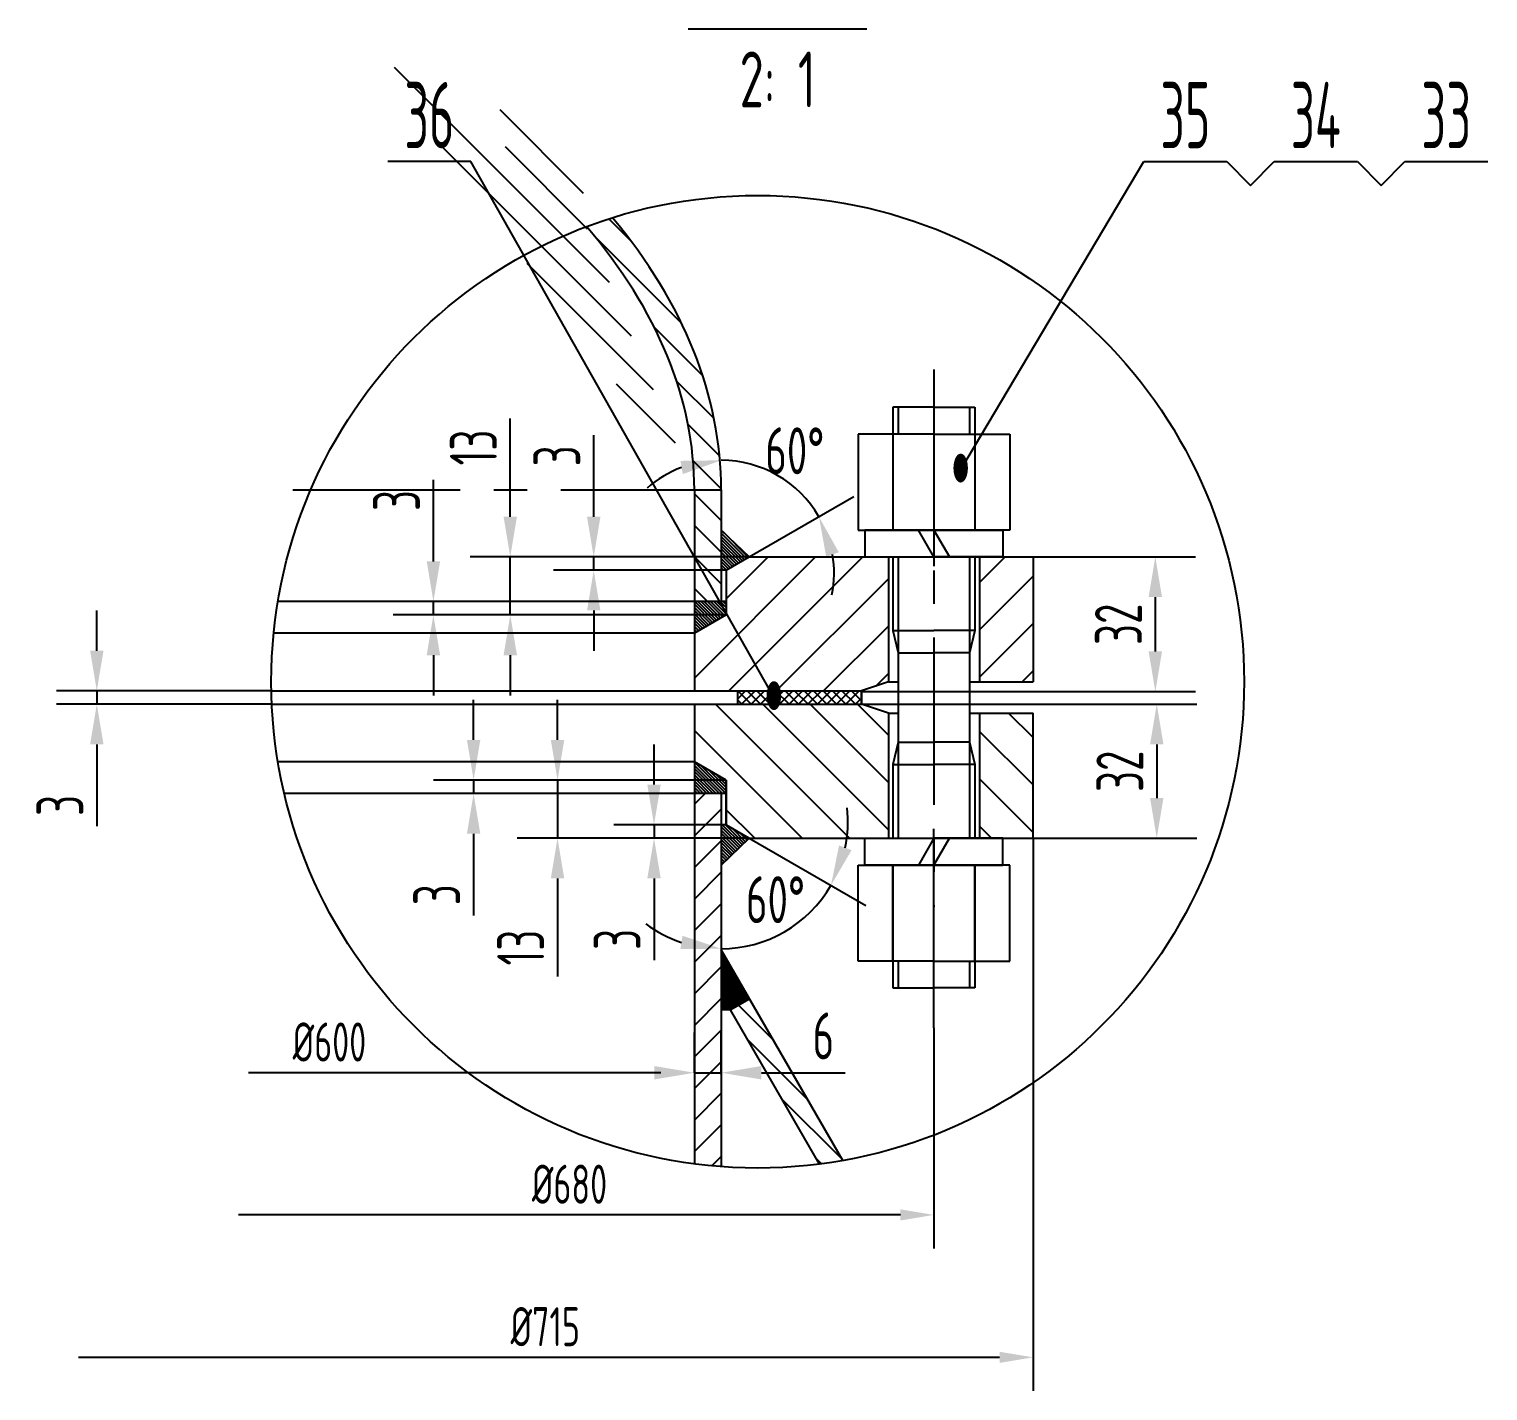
# Model space of a CAD drawing. Extents: x 0 to 3564, y 0 to 5046.
# Drawn here: x 1506 to 2160, y 3097 to 3707 of the extents above; entities that cross this region are included whole.
import ezdxf
from ezdxf.enums import TextEntityAlignment as Align

# ---------------------------------------------------------------- set-up
doc = ezdxf.new("R2010")
doc.units = 0
doc.header["$LTSCALE"] = 60
doc.linetypes.add('G', pattern=[2, 1.25, -0.25, 0.25, -0.25])
doc.layers.get('0').update_dxf_attribs({"linetype": 'CONTINUOUS'})
doc.layers.get('DEFPOINTS').update_dxf_attribs({"linetype": 'CONTINUOUS'})
for name, color, linetype in [('01', 7, 'CONTINUOUS'), ('02', 1, 'CONTINUOUS'), ('05', 4, 'G'), ('08', 1, 'CONTINUOUS'), ('10', 1, 'CONTINUOUS'), ('11', 3, 'CONTINUOUS')]:
    doc.layers.add(name, color=color, linetype=linetype)
doc.styles.get("Standard").update_dxf_attribs({"font": 'isocp', "width": 0.707, "bigfont": 'intecad.shx'})
doc.dimstyles.new('INTE', dxfattribs={"dimscale": 6, "dimtxt": 3.5, "dimasz": 3, "dimexe": 3, "dimexo": 0, "dimgap": 1, "dimtad": 1, "dimdec": 3, "dimtxsty": 'STANDARD', "dimcen": 0, "dimclrd": 1, "dimclre": 1, "dimclrt": 3, "dimaunit": 1, "dimazin": 3, "dimtfac": 1, "dimtdec": 4, "dimtmove": 0, "dimatfit": 3, "dimtzin": 0})
doc.dimstyles.new('INTE$2', dxfattribs={"dimscale": 6, "dimtxt": 3.5, "dimasz": 3, "dimexe": 3, "dimexo": 0, "dimgap": 1, "dimtad": 1, "dimtih": 1, "dimtoh": 1, "dimdec": 3, "dimtxsty": 'STANDARD', "dimcen": 0, "dimclrd": 1, "dimclre": 1, "dimclrt": 3, "dimaunit": 1, "dimazin": 3, "dimtfac": 1, "dimtdec": 4, "dimtmove": 0, "dimatfit": 3, "dimtzin": 0})
pattern_1 = [(135, (0, 0), (-0.70710678, -0.70710678), [])]

# ---------------------------------------------------------------- blocks, each defined once
blk = doc.blocks.new('*D82')
at = {"color": 1, "linetype": 'BYBLOCK'}
for p, q in [((1879.15, 3404.74), (2029.32, 3404.74)), ((2011.32, 3386.74), (2011.32, 3362.74)), ((1955.95, 3344.74), (2029.32, 3344.74))]:
    blk.add_line(p, q, dxfattribs=at)
for points in [[(2008.32, 3386.74), (2014.32, 3386.74), (2011.32, 3404.74)], [(2008.32, 3362.74), (2014.32, 3362.74), (2011.32, 3344.74)]]:
    blk.add_solid(points, dxfattribs=at)
at = {"layer": 'DEFPOINTS', "color": 0, "linetype": 'BYBLOCK'}
for p in [(1879.15, 3404.74), (1955.95, 3344.74), (2011.32, 3344.74)]:
    blk.add_point(p, dxfattribs=at)
at = {"color": 3, "linetype": 'BYBLOCK', "insert": (1994.82, 3374.74), "char_height": 21, "attachment_point": 5, "rotation": 90}
blk.add_mtext('32', dxfattribs=at)
blk = doc.blocks.new('*D83')
at = {"color": 1, "linetype": 'BYBLOCK'}
for p, q in [((1955.95, 3470.74), (2028.68, 3470.74)), ((2010.68, 3452.74), (2010.68, 3428.39)), ((1879.15, 3410.39), (2028.68, 3410.39))]:
    blk.add_line(p, q, dxfattribs=at)
for points in [[(2007.68, 3452.74), (2013.68, 3452.74), (2010.68, 3470.74)], [(2007.68, 3428.39), (2013.68, 3428.39), (2010.68, 3410.39)]]:
    blk.add_solid(points, dxfattribs=at)
at = {"layer": 'DEFPOINTS', "color": 0, "linetype": 'BYBLOCK'}
for p in [(1955.95, 3470.74), (1879.15, 3410.39), (2010.68, 3410.39)]:
    blk.add_point(p, dxfattribs=at)
at = {"color": 3, "linetype": 'BYBLOCK', "insert": (1994.17, 3440.57), "char_height": 21, "attachment_point": 5, "rotation": 90}
blk.add_mtext('32', dxfattribs=at)
blk = doc.blocks.new('*D84')
at = {"color": 1, "linetype": 'BYBLOCK'}
for p, q in [((1536.73, 3565.26), (1536.73, 3583.26)), ((1614.88, 3547.26), (1518.73, 3547.26)), ((1536.73, 3547.26), (1536.73, 3541.26)), ((1614.88, 3541.26), (1518.73, 3541.26)), ((1536.73, 3523.26), (1536.73, 3486.7))]:
    blk.add_line(p, q, dxfattribs=at)
for points in [[(1533.73, 3565.26), (1539.73, 3565.26), (1536.73, 3547.26)], [(1533.73, 3523.26), (1539.73, 3523.26), (1536.73, 3541.26)]]:
    blk.add_solid(points, dxfattribs=at)
at = {"layer": 'DEFPOINTS', "color": 0, "linetype": 'BYBLOCK'}
for p in [(1614.88, 3547.26), (1536.73, 3541.26), (1614.88, 3541.26)]:
    blk.add_point(p, dxfattribs=at)
at = {"color": 3, "linetype": 'BYBLOCK', "insert": (1520.23, 3495.98), "char_height": 21, "attachment_point": 5, "rotation": 90}
blk.add_mtext('3', dxfattribs=at)
blk = doc.blocks.new('*D85')
at = {"color": 1, "linetype": 'BYBLOCK'}
for p, q in [((1804.41, 3376.22), (1804.41, 3394.22)), ((1816.3, 3375.52), (1816.3, 3394.22)), ((1786.41, 3376.22), (1768.41, 3376.22)), ((1804.41, 3376.22), (1816.3, 3376.22)), ((1834.3, 3376.22), (1871.86, 3376.22))]:
    blk.add_line(p, q, dxfattribs=at)
for points in [[(1786.41, 3379.22), (1786.41, 3373.22), (1804.41, 3376.22)], [(1834.3, 3379.22), (1834.3, 3373.22), (1816.3, 3376.22)]]:
    blk.add_solid(points, dxfattribs=at)
at = {"layer": 'DEFPOINTS', "color": 0, "linetype": 'BYBLOCK'}
for p in [(1804.41, 3376.22), (1816.3, 3376.22), (1816.3, 3375.52)]:
    blk.add_point(p, dxfattribs=at)
at = {"color": 3, "linetype": 'BYBLOCK', "insert": (1862.08, 3392.72), "char_height": 21, "attachment_point": 5}
blk.add_mtext('6', dxfattribs=at)
blk = doc.blocks.new('*D137')
at = {"color": 1, "linetype": 'BYBLOCK'}
for p, q in [((1743.02, 3388.76), (1743.02, 3406.76)), ((1818.51, 3370.76), (1725.02, 3370.76)), ((1743.02, 3370.76), (1743.02, 3344.74)), ((1828.89, 3344.74), (1725.02, 3344.74)), ((1743.02, 3326.74), (1743.02, 3282.76))]:
    blk.add_line(p, q, dxfattribs=at)
for points in [[(1740.02, 3388.76), (1746.02, 3388.76), (1743.02, 3370.76)], [(1740.02, 3326.74), (1746.02, 3326.74), (1743.02, 3344.74)]]:
    blk.add_solid(points, dxfattribs=at)
at = {"layer": 'DEFPOINTS', "color": 0, "linetype": 'BYBLOCK'}
for p in [(1818.51, 3370.76), (1743.02, 3344.74), (1828.89, 3344.74)]:
    blk.add_point(p, dxfattribs=at)
at = {"color": 3, "linetype": 'BYBLOCK', "insert": (1726.52, 3295.75), "char_height": 21, "attachment_point": 5, "rotation": 90}
blk.add_mtext('13', dxfattribs=at)
blk = doc.blocks.new('*D138')
at = {"color": 1, "linetype": 'BYBLOCK'}
for p, q in [((1705.45, 3388.76), (1705.45, 3406.76)), ((1739.59, 3370.76), (1687.45, 3370.76)), ((1705.45, 3370.76), (1705.45, 3364.74)), ((1804.3, 3364.74), (1687.45, 3364.74)), ((1705.45, 3346.74), (1705.45, 3310.19))]:
    blk.add_line(p, q, dxfattribs=at)
for points in [[(1702.45, 3388.76), (1708.45, 3388.76), (1705.45, 3370.76)], [(1702.45, 3346.74), (1708.45, 3346.74), (1705.45, 3364.74)]]:
    blk.add_solid(points, dxfattribs=at)
at = {"layer": 'DEFPOINTS', "color": 0, "linetype": 'BYBLOCK'}
for p in [(1739.59, 3370.76), (1705.45, 3364.74), (1804.3, 3364.74)]:
    blk.add_point(p, dxfattribs=at)
at = {"color": 3, "linetype": 'BYBLOCK', "insert": (1688.95, 3319.46), "char_height": 21, "attachment_point": 5, "rotation": 90}
blk.add_mtext('3', dxfattribs=at)
blk = doc.blocks.new('*D139')
at = {"color": 1, "linetype": 'BYBLOCK'}
for p, q in [((1786.23, 3368.74), (1786.23, 3386.74)), ((1816.3, 3350.74), (1768.23, 3350.74)), ((1786.23, 3350.74), (1786.23, 3344.74)), ((1816.3, 3344.74), (1768.23, 3344.74)), ((1786.23, 3326.74), (1786.23, 3290.19))]:
    blk.add_line(p, q, dxfattribs=at)
for points in [[(1783.23, 3368.74), (1789.23, 3368.74), (1786.23, 3350.74)], [(1783.23, 3326.74), (1789.23, 3326.74), (1786.23, 3344.74)]]:
    blk.add_solid(points, dxfattribs=at)
at = {"layer": 'DEFPOINTS', "color": 0, "linetype": 'BYBLOCK'}
for p in [(1816.3, 3350.74), (1786.23, 3344.74), (1816.3, 3344.74)]:
    blk.add_point(p, dxfattribs=at)
at = {"color": 3, "linetype": 'BYBLOCK', "insert": (1769.73, 3299.46), "char_height": 21, "attachment_point": 5, "rotation": 90}
blk.add_mtext('3', dxfattribs=at)
blk = doc.blocks.new('*D140')
at = {"color": 1, "linetype": 'BYBLOCK'}
blk.add_line((1828.89, 3344.74), (1881.05, 3314.63), dxfattribs=at)
for start, end in [(348.24484, 6.48968), (270, 330), (233.51032, 251.75516)]:
    blk.add_arc((1816.3, 3352.01), 56.77, start, end, dxfattribs=at)
for points in [[(1874.67, 3339.38), (1869.07, 3341.52), (1865.46, 3323.63)], [(1799, 3301.06), (1798.05, 3295.14), (1816.3, 3295.24)]]:
    blk.add_solid(points, dxfattribs=at)
at = {"layer": 'DEFPOINTS', "color": 0, "linetype": 'BYBLOCK'}
for p in [(1816.3, 3364.74), (1818.5, 3350.74), (1828.89, 3344.74), (1852.78, 3308.53), (1816.3, 3197.62)]:
    blk.add_point(p, dxfattribs=at)
at = {"color": 3, "linetype": 'BYBLOCK', "insert": (1840.62, 3317.22), "char_height": 21, "attachment_point": 5}
blk.add_mtext('60°', dxfattribs=at)
blk = doc.blocks.new('*D144')
at = {"color": 1, "linetype": 'BYBLOCK'}
for p, q in [((1687.45, 3468.74), (1687.45, 3505.29)), ((1804.3, 3450.74), (1669.45, 3450.74)), ((1687.45, 3444.72), (1687.45, 3450.74)), ((1739.59, 3444.72), (1669.45, 3444.72)), ((1687.45, 3426.72), (1687.45, 3408.72))]:
    blk.add_line(p, q, dxfattribs=at)
for points in [[(1684.45, 3468.74), (1690.45, 3468.74), (1687.45, 3450.74)], [(1684.45, 3426.72), (1690.45, 3426.72), (1687.45, 3444.72)]]:
    blk.add_solid(points, dxfattribs=at)
at = {"layer": 'DEFPOINTS', "color": 0, "linetype": 'BYBLOCK'}
for p in [(1687.45, 3450.74), (1804.3, 3450.74), (1739.59, 3444.72)]:
    blk.add_point(p, dxfattribs=at)
at = {"color": 3, "linetype": 'BYBLOCK', "insert": (1670.95, 3496.02), "char_height": 21, "attachment_point": 5, "rotation": 90}
blk.add_mtext('3', dxfattribs=at)
blk = doc.blocks.new('*D143')
at = {"color": 1, "linetype": 'BYBLOCK'}
for p, q in [((1721.86, 3488.74), (1721.86, 3532.72)), ((1828.89, 3470.74), (1703.86, 3470.74)), ((1721.86, 3444.72), (1721.86, 3470.74)), ((1818.51, 3444.72), (1703.86, 3444.72)), ((1721.86, 3426.72), (1721.86, 3408.72))]:
    blk.add_line(p, q, dxfattribs=at)
for points in [[(1718.86, 3488.74), (1724.86, 3488.74), (1721.86, 3470.74)], [(1718.86, 3426.72), (1724.86, 3426.72), (1721.86, 3444.72)]]:
    blk.add_solid(points, dxfattribs=at)
at = {"layer": 'DEFPOINTS', "color": 0, "linetype": 'BYBLOCK'}
for p in [(1721.86, 3470.74), (1828.89, 3470.74), (1818.51, 3444.72)]:
    blk.add_point(p, dxfattribs=at)
at = {"color": 3, "linetype": 'BYBLOCK', "insert": (1705.36, 3519.73), "char_height": 21, "attachment_point": 5, "rotation": 90}
blk.add_mtext('13', dxfattribs=at)
blk = doc.blocks.new('*D145')
at = {"color": 1, "linetype": 'BYBLOCK'}
for p, q in [((1759.23, 3488.74), (1759.23, 3525.29)), ((1816.3, 3470.74), (1741.23, 3470.74)), ((1759.23, 3464.74), (1759.23, 3470.74)), ((1816.3, 3464.74), (1741.23, 3464.74)), ((1759.23, 3446.74), (1759.23, 3428.74))]:
    blk.add_line(p, q, dxfattribs=at)
for points in [[(1756.23, 3488.74), (1762.23, 3488.74), (1759.23, 3470.74)], [(1756.23, 3446.74), (1762.23, 3446.74), (1759.23, 3464.74)]]:
    blk.add_solid(points, dxfattribs=at)
at = {"layer": 'DEFPOINTS', "color": 0, "linetype": 'BYBLOCK'}
for p in [(1759.23, 3470.74), (1816.3, 3470.74), (1816.3, 3464.74)]:
    blk.add_point(p, dxfattribs=at)
at = {"color": 3, "linetype": 'BYBLOCK', "insert": (1742.73, 3516.02), "char_height": 21, "attachment_point": 5, "rotation": 90}
blk.add_mtext('3', dxfattribs=at)
blk = doc.blocks.new('*D146')
at = {"color": 1, "linetype": 'BYBLOCK'}
blk.add_line((1828.89, 3470.74), (1875.65, 3497.73), dxfattribs=at)
for start, end in [(30, 90), (110.51746, 131.03491), (348.96509, 9.48254)]:
    blk.add_arc((1816.3, 3463.47), 50.54, start, end, dxfattribs=at)
for points in [[(1798.05, 3513.75), (1799.12, 3507.84), (1816.3, 3514)], [(1863.32, 3470.78), (1868.96, 3472.81), (1860.06, 3488.73)]]:
    blk.add_solid(points, dxfattribs=at)
at = {"layer": 'DEFPOINTS', "color": 0, "linetype": 'BYBLOCK'}
for p in [(1816.3, 3617.86), (1833.58, 3510.95), (1828.89, 3470.74), (1818.5, 3464.74), (1816.3, 3450.74)]:
    blk.add_point(p, dxfattribs=at)
at = {"color": 3, "linetype": 'BYBLOCK', "insert": (1849.27, 3518.26), "char_height": 21, "attachment_point": 5}
blk.add_mtext('60°', dxfattribs=at)

msp = doc.modelspace()

# ---------------------------------------------------------------- hatches: boundary and pattern name
at = {"layer": '10'}
h = msp.add_hatch(dxfattribs=at)
h.set_pattern_fill('_U', color=256, scale=10, angle=135, style=0, pattern_type=0)
h.set_pattern_definition([(135, (0, 0), (-7.071068, -7.071068), [])])
edge = h.paths.add_edge_path()
edge.add_ellipse((1204.29568, 3500.73896), major_axis=(612, 0), ratio=0.509803922, start_angle=0, end_angle=23.00447765)
edge.add_arc((1832.64239, 3414.80354), 217.7967, 107.36866812, 110.60506726)
edge.add_ellipse((1204.29568, 3500.73896), major_axis=(600, 0), ratio=0.5, start_angle=0, end_angle=23.14721208, ccw=False)
edge.add_line((1804.29568, 3500.73896), (1816.29568, 3500.73896))
h.paths.add_polyline_path([(1804.29568, 3470.93144), (1815.72081, 3450.73896), (1816.29568, 3450.73896), (1816.29568, 3500.73896), (1804.29568, 3500.73896)])
h.paths.add_polyline_path([(1804.29568, 3470.93144), (1804.29568, 3450.73896), (1815.72081, 3450.73896)], flags=17)
h = msp.add_hatch(dxfattribs=at)
h.set_pattern_fill('_U', color=256, angle=135, style=0, pattern_type=0)
h.set_pattern_definition(pattern_1)
h.paths.add_polyline_path([(1816.29568, 3482.73896), (1816.29568, 3464.738), (1818.49777, 3464.738), (1828.89174, 3470.73896)])
h.paths.add_polyline_path([(1828.89174, 3344.73896), (1818.49777, 3350.73992), (1816.29568, 3350.73992), (1816.29568, 3332.73896)])
h = msp.add_hatch(dxfattribs=at)
h.set_pattern_fill('_U', color=256, scale=15, angle=45, style=0, pattern_type=0)
h.set_pattern_definition([(45, (0, 0), (-10.6066, 10.6066), [])])
h.paths.add_polyline_path([(1891.14568, 3470.73896), (1880.64568, 3470.73896), (1828.89174, 3470.73896), (1818.49777, 3464.738), (1818.50533, 3445.8177), (1838.35328, 3410.73896), (1879.14568, 3410.73896), (1891.14568, 3414.73896)])
h.paths.add_polyline_path([(1818.50533, 3445.8177), (1818.50576, 3444.72102), (1804.29568, 3436.51682), (1804.29568, 3410.73896), (1838.35328, 3410.73896)])
h.paths.add_polyline_path([(1931.94568, 3414.73896), (1955.94568, 3414.73896), (1955.94568, 3470.73896), (1931.94568, 3470.73896)])
h.paths.add_polyline_path([(1834.60203, 3401.15171), (1845.98028, 3401.15171), (1845.98028, 3415.92094), (1834.60203, 3415.92094)], flags=9)
h = msp.add_hatch(dxfattribs=at)
h.set_pattern_fill('_U', color=256, angle=135, style=0, pattern_type=0)
h.set_pattern_definition(pattern_1)
h.paths.add_polyline_path([(1815.72081, 3450.73896), (1804.29568, 3450.73896), (1804.29568, 3441.75747), (1804.29568, 3436.51682), (1818.50576, 3444.72102), (1818.50533, 3445.8177)])
h.paths.add_polyline_path([(1818.50336, 3450.73896), (1815.72081, 3450.73896), (1818.50533, 3445.8177)], flags=17)
h = msp.add_hatch(dxfattribs=at)
h.set_pattern_fill('_U', color=256, scale=15, angle=135, style=0, pattern_type=0)
h.set_pattern_definition([(135, (0, 0), (-10.6066, -10.6066), [])])
h.paths.add_polyline_path([(1818.5353, 3370.73986), (1818.54329, 3350.71364), (1828.89174, 3344.73896), (1891.14568, 3344.73896), (1891.14568, 3400.73896), (1879.14568, 3404.73896), (1818.54568, 3404.73896), (1804.29568, 3404.73896), (1804.29568, 3378.96111)])
h.paths.add_polyline_path([(1931.94568, 3344.73896), (1942.44568, 3344.73896), (1955.94568, 3344.73896), (1955.94568, 3400.73896), (1931.94568, 3400.73896)])
h.paths.add_polyline_path([(1834.60203, 3401.15171), (1845.98028, 3401.15171), (1845.98028, 3415.92094), (1834.60203, 3415.92094)], flags=9)
h = msp.add_hatch(dxfattribs=at)
h.set_pattern_fill('_U', color=256, scale=3, angle=135, style=0, double=1, pattern_type=0)
h.set_pattern_definition([(135, (-9.4725, 479.444), (-2.1213203, -2.1213203), []), (225, (-9.4725, 479.444), (2.1213203, -2.1213203), [])])
h.paths.add_polyline_path([(1876.89568, 3404.73896), (1879.14568, 3404.73896), (1879.14568, 3410.73896), (1823.54568, 3410.73896), (1823.54568, 3404.73896)])
h = msp.add_hatch(dxfattribs=at)
h.set_pattern_fill('_U', color=256, angle=135, style=0, pattern_type=0)
h.set_pattern_definition(pattern_1)
h.paths.add_polyline_path([(1804.29568, 3378.96111), (1804.29568, 3364.73896), (1818.50336, 3364.73896), (1818.50576, 3370.75691)])
h = msp.add_hatch(dxfattribs=at)
h.set_pattern_fill('_U', color=256, scale=10, angle=45, style=0, pattern_type=0)
h.set_pattern_definition([(45, (0, 0), (-7.071068, 7.071068), [])])
h.paths.add_polyline_path([(1816.29568, 3364.73896), (1804.29568, 3364.73896), (1804.29568, 3198.85942, 0.013850109), (1816.29568, 3197.62117)])
h = msp.add_hatch(dxfattribs=at)
h.set_pattern_fill('_U', color=256, scale=0.2, angle=135, style=0, pattern_type=0)
h.set_pattern_definition([(135, (-9.47247, 479.44402), (-0.141421356, -0.141421356), [])])
h.paths.add_polyline_path([(1816.29568, 3267.81076), (1820.29568, 3267.81076), (1828.95593, 3272.81076), (1816.29568, 3294.73896)])
h = msp.add_hatch(dxfattribs=at)
h.set_pattern_fill('_U', color=256, scale=8, angle=135, style=0, pattern_type=0)
h.set_pattern_definition([(135, (-636.725, 469.8945), (-5.656854, -5.656854), [])])
h.paths.add_polyline_path([(1828.95593, 3272.81076), (1820.29568, 3267.81076), (1860.1662, 3198.75299, 0.012324366), (1870.77865, 3200.37168)])

# ---------------------------------------------------------------- linework, layer by layer
at = {"color": 1, "linetype": 'BYBLOCK'}
for p, q in [((1804.29568, 3460.64935), (1804.29568, 3441.75747)), ((1955.94568, 3344.73896), (1955.94568, 3097.24225)), ((1911.54568, 3259.75664), (1911.54568, 3161.03395)), ((1789.29568, 3239.72003), (1604.60582, 3239.72003)), ((1804.29568, 3244.74238), (1804.29568, 3224.72003)), ((1896.54568, 3176.03395), (1600.24112, 3176.03395)), ((1940.94568, 3112.24225), (1528.5451, 3112.24225))]:
    msp.add_line(p, q, dxfattribs=at)
for points in [[(1789.29568, 3242.22003), (1789.29568, 3237.22003), (1804.29568, 3239.72003)], [(1896.54568, 3178.53395), (1896.54568, 3173.53395), (1911.54568, 3176.03395)], [(1940.94568, 3114.74225), (1940.94568, 3109.74225), (1955.94568, 3112.24225)]]:
    msp.add_solid(points, dxfattribs=at)
at = {"layer": '01'}
for p, q in [((1881.56663, 3707.09879), (1801.56663, 3707.09879)), ((1911.54568, 3537.73896), (1893.14568, 3537.73896)), ((1893.14568, 3537.73896), (1893.14568, 3525.73896)), ((1911.54568, 3537.73896), (1929.94568, 3537.73896)), ((1929.94568, 3537.73896), (1929.94568, 3525.73896)), ((1911.54568, 3525.73896), (1877.59568, 3525.73896)), ((1877.59568, 3525.73896), (1877.59568, 3482.73896)), ((1893.14568, 3525.73896), (1893.14568, 3482.73896)), ((1911.54568, 3525.73896), (1945.49568, 3525.73896)), ((1929.94568, 3525.73896), (1929.94568, 3482.73896)), ((1945.49568, 3525.73896), (1945.49568, 3482.73896)), ((1877.59568, 3482.73896), (1911.54568, 3482.73896)), ((1911.54568, 3482.73896), (1880.64568, 3482.73896)), ((1880.64568, 3482.73896), (1880.64568, 3470.73896)), ((1911.54568, 3470.73896), (1904.61747, 3482.73896)), ((1945.49568, 3482.73896), (1911.54568, 3482.73896)), ((1911.54568, 3482.73896), (1942.44568, 3482.73896)), ((1911.54568, 3482.73896), (1918.47388, 3470.73896)), ((1942.44568, 3482.73896), (1942.44568, 3470.73896)), ((1880.64568, 3470.73896), (1911.54568, 3470.73896)), ((1893.14568, 3470.73896), (1893.14568, 3437.73896)), ((1942.44568, 3470.73896), (1911.54568, 3470.73896)), ((1929.94568, 3470.73896), (1929.94568, 3437.73896)), ((1893.14568, 3437.73896), (1911.54568, 3437.73896)), ((1893.14568, 3437.73896), (1895.54568, 3427.73896)), ((1929.94568, 3437.73896), (1911.54568, 3437.73896)), ((1929.94568, 3437.73896), (1927.54568, 3427.73896)), ((1895.54568, 3427.73896), (1911.54568, 3427.73896)), ((1895.54568, 3427.73896), (1895.54568, 3387.73896)), ((1927.54568, 3427.73896), (1911.54568, 3427.73896)), ((1927.54568, 3427.73896), (1927.54568, 3387.73896)), ((1895.54568, 3387.73896), (1893.14568, 3377.73896)), ((1895.54568, 3387.73896), (1911.54568, 3387.73896)), ((1927.54568, 3387.73896), (1911.54568, 3387.73896)), ((1927.54568, 3387.73896), (1929.94568, 3377.73896)), ((1893.14568, 3377.73896), (1911.54568, 3377.73896)), ((1893.14568, 3377.73896), (1893.14568, 3344.73896)), ((1929.94568, 3377.73896), (1911.54568, 3377.73896)), ((1929.94568, 3377.73896), (1929.94568, 3344.73896)), ((1880.64568, 3344.73896), (1911.54568, 3344.73896)), ((1880.64568, 3332.73896), (1880.64568, 3344.73896)), ((1911.54568, 3344.73896), (1904.61747, 3332.73896)), ((1942.44568, 3344.73896), (1911.54568, 3344.73896)), ((1911.54568, 3332.73896), (1918.47388, 3344.73896)), ((1942.44568, 3332.73896), (1942.44568, 3344.73896)), ((1877.59568, 3332.73896), (1911.54568, 3332.73896)), ((1877.59568, 3289.73896), (1877.59568, 3332.73896)), ((1911.54568, 3332.73896), (1880.64568, 3332.73896)), ((1893.14568, 3332.73896), (1893.14568, 3277.73896)), ((1893.14568, 3289.73896), (1893.14568, 3332.73896)), ((1911.54568, 3332.73896), (1942.44568, 3332.73896)), ((1945.49568, 3332.73896), (1911.54568, 3332.73896)), ((1929.94568, 3332.73896), (1929.94568, 3277.73896)), ((1929.94568, 3289.73896), (1929.94568, 3332.73896)), ((1945.49568, 3289.73896), (1945.49568, 3332.73896)), ((1911.54568, 3289.73896), (1877.59568, 3289.73896)), ((1911.54568, 3289.73896), (1945.49568, 3289.73896)), ((1893.14568, 3277.73896), (1911.54568, 3277.73896)), ((1929.94568, 3277.73896), (1911.54568, 3277.73896))]:
    msp.add_line(p, q, dxfattribs=at)
at = {"layer": '01', "color": 7, "linetype": 'CONTINUOUS'}
for p, q in [((1804.29568, 3500.73896), (1804.29568, 3410.73896)), ((1816.29568, 3500.73896), (1816.29568, 3450.73896)), ((1816.29568, 3482.73896), (1828.89174, 3470.73896)), ((1818.49777, 3464.738), (1828.89174, 3470.73896)), ((1828.89174, 3470.73896), (1955.94568, 3470.73896)), ((1891.14568, 3470.73896), (1891.14568, 3414.73896)), ((1931.94568, 3470.73896), (1931.94568, 3414.73896)), ((1955.94568, 3470.73896), (1955.94568, 3414.73896)), ((1818.49777, 3464.738), (1816.29568, 3464.738)), ((1818.49777, 3464.738), (1818.50576, 3444.72102)), ((1818.50336, 3450.73896), (1617.83074, 3450.73896)), ((1818.5353, 3444.73807), (1804.29568, 3436.51682)), ((1804.29568, 3436.51682), (1615.93075, 3436.51682)), ((1614.88363, 3410.73896), (1876.89568, 3410.73896)), ((1818.54568, 3410.73896), (1879.14568, 3410.73896)), ((1823.54568, 3410.73896), (1823.54568, 3404.73896)), ((1891.14568, 3414.73896), (1879.14568, 3410.73896)), ((1879.14568, 3410.73896), (1879.14568, 3404.73896)), ((1879.14568, 3404.73896), (1879.14568, 3410.73896)), ((1879.14568, 3410.73896), (1879.14568, 3404.73896)), ((1879.14568, 3404.73896), (1879.14568, 3410.73896)), ((1891.14568, 3414.73896), (1895.54568, 3414.73896)), ((1927.54568, 3414.73896), (1955.94568, 3414.73896)), ((1615.07837, 3404.73896), (1876.89568, 3404.73896)), ((1804.29568, 3404.73896), (1804.29568, 3198.85942)), ((1818.54568, 3404.73896), (1879.14568, 3404.73896)), ((1891.14568, 3400.73896), (1879.14568, 3404.73896)), ((1891.14568, 3400.73896), (1891.14568, 3344.73896)), ((1891.14568, 3400.73896), (1895.54568, 3400.73896)), ((1927.54568, 3400.73896), (1955.94568, 3400.73896)), ((1931.94568, 3400.73896), (1931.94568, 3344.73896)), ((1955.94568, 3344.73896), (1955.94568, 3400.73896)), ((1804.29568, 3378.96111), (1617.8152, 3378.96111)), ((1818.5353, 3370.73986), (1804.29568, 3378.96111)), ((1818.49777, 3350.73992), (1818.50576, 3370.75691)), ((1818.5353, 3370.73986), (1818.54329, 3350.71364)), ((1818.53769, 3364.73896), (1620.67792, 3364.73896)), ((1816.29568, 3364.73896), (1816.29568, 3197.62117)), ((1818.49777, 3350.73992), (1816.29568, 3350.73992)), ((1818.49777, 3350.73992), (1828.89174, 3344.73896)), ((1816.29568, 3332.73896), (1828.89174, 3344.73896)), ((1828.89174, 3344.73896), (1955.94568, 3344.73896)), ((1870.77865, 3200.37168), (1816.29568, 3294.73896)), ((1820.29568, 3267.81076), (1828.95593, 3272.81076)), ((1820.29568, 3267.81076), (1816.29568, 3267.81076)), ((1820.29568, 3267.81076), (1860.1662, 3198.75299))]:
    msp.add_line(p, q, dxfattribs=at)
for major_axis, ratio, end_param in [((600, 0), 0.5, 0.403995063), ((612, 0), 0.509803922, 0.401503878)]:
    msp.add_ellipse((1204.29568, 3500.73896), major_axis=major_axis, ratio=ratio, start_param=0, end_param=end_param, dxfattribs=at)
at = {"layer": '02'}
for p, q in [((1704.24499, 3647.75826), (1667.04499, 3647.75826)), ((1839.91874, 3407.97222), (1704.24499, 3647.75826)), ((1923.5324, 3509.89887), (2005.53872, 3647.75826)), ((2005.53872, 3647.75826), (2042.73872, 3647.75826)), ((2042.73872, 3647.75826), (2053.34533, 3637.15166)), ((2053.34533, 3637.15166), (2063.95193, 3647.75826)), ((2063.95193, 3647.75826), (2101.15193, 3647.75826)), ((2101.15193, 3647.75826), (2111.75853, 3637.15166)), ((2111.75853, 3637.15166), (2122.36513, 3647.75826)), ((2122.36513, 3647.75826), (2159.56513, 3647.75826)), ((1895.54568, 3537.73896), (1895.54568, 3525.73896)), ((1927.54568, 3537.73896), (1927.54568, 3525.73896)), ((1895.54568, 3470.73896), (1895.54568, 3427.73896)), ((1927.54568, 3470.73896), (1927.54568, 3427.73896)), ((1895.54568, 3387.73896), (1895.54568, 3344.73896)), ((1927.54568, 3387.73896), (1927.54568, 3344.73896)), ((1895.54568, 3289.73896), (1895.54568, 3277.73896)), ((1927.54568, 3289.73896), (1927.54568, 3277.73896))]:
    msp.add_line(p, q, dxfattribs=at)
msp.add_circle((1832.64239, 3414.80354), 217.7967, dxfattribs=at)
at = {"layer": '05', "color": 4, "linetype": 'G'}
for p, q in [((1911.54568, 3554.69468), (1911.54568, 3313.86293)), ((1624.44138, 3500.73896), (1816.29568, 3500.73896))]:
    msp.add_line(p, q, dxfattribs=at)
at = {"layer": '05'}
for p, q in [((1911.54568, 3527.84233), (1911.54568, 3480.6356)), ((1911.54568, 3486.93232), (1911.54568, 3466.54761)), ((1911.54568, 3328.54561), (1911.54568, 3348.93032)), ((1911.54568, 3259.75664), (1911.54568, 3334.84233))]:
    msp.add_line(p, q, dxfattribs=at)
at = {"layer": 'DEFPOINTS', "color": 0, "linetype": 'BYBLOCK'}
for p in [(1929.94568, 3537.73896), (1804.29568, 3354.82858), (1955.94568, 3344.73896), (1929.94568, 3277.73896), (1911.54568, 3259.75664), (1804.29568, 3244.74238)]:
    msp.add_point(p, dxfattribs=at)

# ---------------------------------------------------------------- texts
at = {"color": 3, "linetype": 'BYBLOCK', "char_height": 17.5, "attachment_point": 5}
for s, insert in [('%%C600', (1640.90485, 3253.47175)), ('%%C680', (1748.3934, 3189.78567)), ('%%C715', (1737.54539, 3125.99225))]:
    msp.add_mtext(s, dxfattribs=dict(at, insert=insert))
at = {"layer": '02', "width": 0.605172}
for p, p2 in [((1919.9324, 3503.89887), (1927.1324, 3503.89887)), ((1836.31874, 3401.97222), (1843.51874, 3401.97222))]:
    msp.add_text('●', height=12, dxfattribs=at).set_placement(p, p2, align=Align.FIT)
at = {"layer": '11', "width": 0.707}
msp.add_text('2: 1', height=25, dxfattribs=at).set_placement((1841.56663, 3672.09879), align=Align.CENTER)
at = {"layer": '11'}
for s, width, p, p2 in [('36', 0.578293, (1674.48499, 3653.75826), (1696.80499, 3653.75826)), ('35', 0.581958, (2012.97872, 3653.75826), (2035.29872, 3653.75826)), ('34', 0.556706, (2071.39193, 3653.75826), (2093.71193, 3653.75826)), ('33', 0.581958, (2129.80513, 3653.75826), (2152.12513, 3653.75826))]:
    msp.add_text(s, height=29.698485, dxfattribs=dict(at, width=width)).set_placement(p, p2, align=Align.FIT)

# ---------------------------------------------------------------- dimensions: what is measured, and where the dimension line sits
at = {"layer": '08'}
for base, line1, line2, picture, middle in [((1833.57975, 3510.95424), ((1816.29568, 3450.73896), (1816.29568, 3617.85676)), ((1818.49777, 3464.738), (1828.89174, 3470.73896)), '*D146', (1849.27149, 3501.76034)), ((1852.78443, 3308.5257), ((1816.29568, 3364.73896), (1816.29568, 3197.62117)), ((1818.49777, 3350.73992), (1828.89174, 3344.73896)), '*D140', (1840.62237, 3300.72156))]:
    dim = msp.add_angular_dim_2l(base=base, line1=line1, line2=line2, dimstyle='INTE$2', override={"dimdec": 0, "dimtdec": 0}, dxfattribs=at)
    dim.commit()
    dim.dimension.update_dxf_attribs({"geometry": picture, "text_midpoint": middle, "dimtype": 162})
for base, p1, p2, text, picture, middle in [((1721.85926, 3470.73896), (1818.50576, 3444.72102), (1828.89174, 3470.73896), '13', '*D143', (1721.85926, 3519.72761)), ((1759.23466, 3470.73896), (1816.29568, 3464.738), (1816.29568, 3470.73896), '3', '*D145', (1759.23466, 3516.01586))]:
    dim = msp.add_linear_dim(base=base, p1=p1, p2=p2, angle=90, text=text, dimstyle='INTE', dxfattribs=at)
    dim.commit()
    dim.dimension.update_dxf_attribs({"geometry": picture, "text_midpoint": middle, "dimtype": 160})
for base, p1, p2, text, picture, middle in [((1687.45027, 3450.73896), (1739.58555, 3444.72102), (1804.29568, 3450.73896), '3', '*D144', (1670.95027, 3496.01586)), ((2010.67554, 3410.39442), (1955.94568, 3470.73896), (1879.14568, 3410.39442), '32', '*D83', (1994.17347, 3440.56669)), ((1705.45027, 3364.73896), (1739.58555, 3370.75691), (1804.29568, 3364.73896), '3', '*D138', (1688.95027, 3319.46207)), ((1743.01501, 3344.73896), (1818.50576, 3370.75691), (1828.89174, 3344.73896), '13', '*D137', (1726.51501, 3295.75032)), ((2011.32268, 3344.73896), (1879.14568, 3404.73896), (1955.94568, 3344.73896), '32', '*D82', (1994.82061, 3374.73896)), ((1786.23466, 3344.73896), (1816.29568, 3350.73992), (1816.29568, 3344.73896), '3', '*D139', (1769.73466, 3299.46207))]:
    dim = msp.add_linear_dim(base=base, p1=p1, p2=p2, angle=90, text=text, dimstyle='INTE', dxfattribs=at)
    dim.commit()
    dim.dimension.update_dxf_attribs({"geometry": picture, "text_midpoint": middle})
dim = msp.add_linear_dim(base=(1536.73067, 3404.73896), p1=(1614.88363, 3410.73896), p2=(1614.88363, 3404.73896), angle=90, text='3', dimstyle='INTE', dxfattribs=at)
dim.commit()
dim.dimension.update_dxf_attribs({"geometry": '*D84', "text_midpoint": (1520.23067, 3359.46207), "insert": (0, -136.51737)})
dim = msp.add_linear_dim(base=(1816.29568, 3239.70064), p1=(1804.41202, 3239.70064), p2=(1816.29568, 3239.00256), text='6', dimstyle='INTE', dxfattribs=at)
dim.commit()
dim.dimension.update_dxf_attribs({"geometry": '*D85', "text_midpoint": (1862.07757, 3256.20064), "insert": (0, -136.51737)})

doc.saveas('drawing.dxf')
